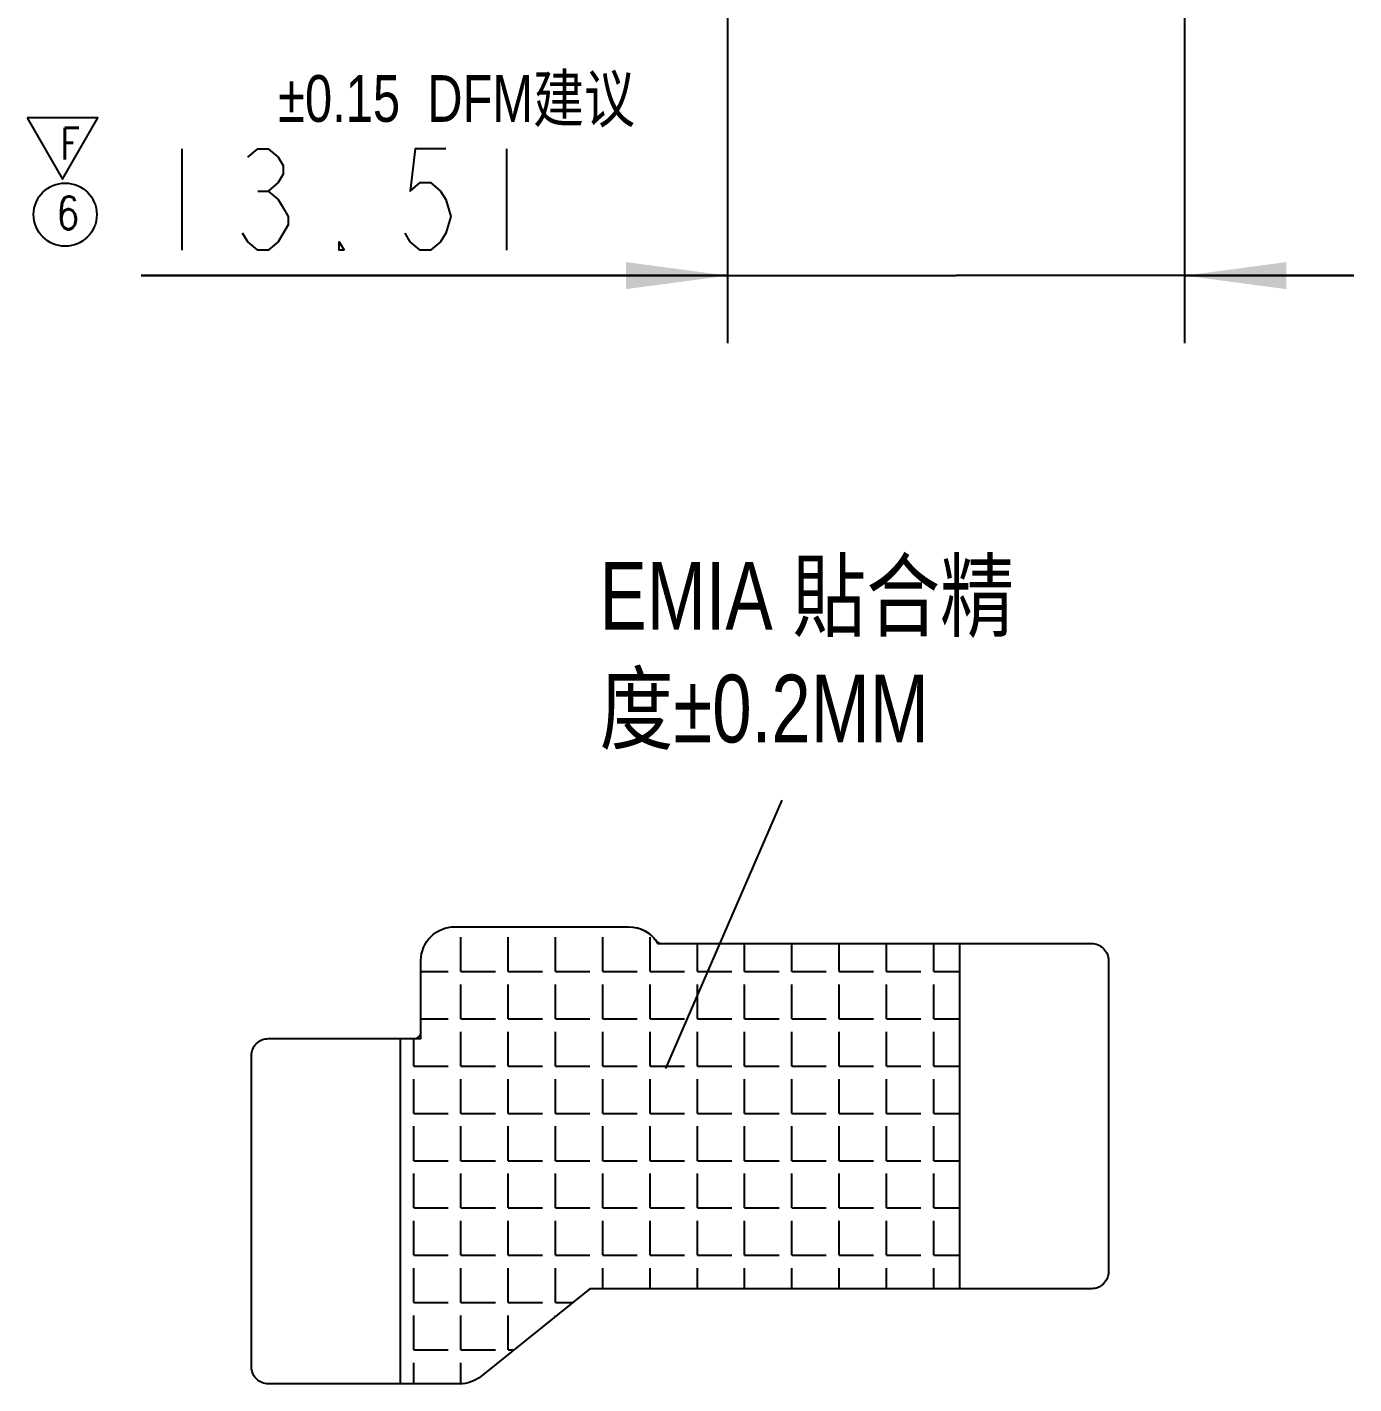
# Model space of a CAD drawing. Header units: millimetres. Extents: x 0 to 210, y 0 to 297.
# Drawn here: x 40.27 to 79.47, y 142.89 to 182.97 of the extents above; entities that cross this region are included whole.
import ezdxf
from ezdxf.enums import TextEntityAlignment as Align

# ---------------------------------------------------------------- set-up
doc = ezdxf.new("R2010")
doc.units = ezdxf.units.MM
doc.header["$LTSCALE"] = 19.36
doc.layers.get('0').update_dxf_attribs({"linetype": 'CONTINUOUS'})
for name, color, linetype in [('2_layer1', 2, 'CONTINUOUS'), ('outline_layer0', 1, 'CONTINUOUS'), ('備註', 1, 'CONTINUOUS')]:
    doc.layers.add(name, color=color, linetype=linetype)
doc.styles.get("Standard").update_dxf_attribs({"font": 'simplex.shx', "width": 0.8})
doc.dimstyles.new('DIMSTYLE_1', dxfattribs={"dimtxt": 3, "dimasz": 3, "dimexe": 2, "dimexo": 0.35, "dimgap": 0.75, "dimtad": 1, "dimzin": 0, "dimdsep": 46, "dimtxsty": 'Standard', "dimcen": 0.09, "dimazin": 0, "dimtp": 0.01, "dimtm": 0.01, "dimtfac": 1, "dimtofl": 0, "dimtmove": 0, "dimatfit": 3, "dimfxl": 0, "dimtolj": 1, "dimtzin": 0, "dimarcsym": 0})

# ---------------------------------------------------------------- blocks, each defined once
blk = doc.blocks.new('_FILLED')
at = {"color": 0, "linetype": 'ByBlock'}
blk.add_solid([(0, 0), (-1, 0.133), (-1, -0.133)], dxfattribs=at)
blk = doc.blocks.new('*D35')
at = {"color": 2}
for p, q in [((60.964, 215.343), (60.964, 176.378)), ((74.469, 210.347), (74.469, 176.378)), ((60.964, 176.378), (60.964, 173.628)), ((74.469, 176.378), (74.469, 173.628)), ((60.964, 175.628), (43.636, 175.628)), ((43.636, 175.628), (67.716, 175.628)), ((79.469, 175.628), (67.716, 175.628)), ((74.469, 175.628), (79.469, 175.628))]:
    blk.add_line(p, q, dxfattribs=at)
at = {"color": 2, "xscale": 3, "yscale": 3, "zscale": 3}
blk.add_blockref('_FILLED', (60.964, 175.628), dxfattribs=at)
at = {"color": 2, "xscale": 3, "yscale": 3, "zscale": 3, "rotation": 180}
blk.add_blockref('_FILLED', (74.469, 175.628), dxfattribs=at)

msp = doc.modelspace()

# ---------------------------------------------------------------- hatches: boundary and pattern name
at = {"layer": '備註'}
h = msp.add_hatch(dxfattribs=at)
h.set_pattern_fill('ANGLE', color=256, scale=0.2, style=0)
h.set_pattern_definition([(0, (0, 0), (0, 1.397), [1.016, -0.381]), (90, (0, 0), (-1.397, 9e-17), [1.016, -0.381])])
h.paths.add_polyline_path([(51.299, 142.887), (51.299, 153.087), (51.904, 153.087), (51.904, 155.391, -0.414215), (52.904, 156.391), (58.042, 156.391, -0.266317), (58.904, 155.897), (67.815, 155.897), (67.815, 145.697), (56.898, 145.697), (53.672, 143.107, -0.170764), (53.046, 142.887)])

# ---------------------------------------------------------------- linework, layer by layer
at = {"color": 2}
for p, q in [((44.836, 179.378), (44.836, 176.378)), ((54.436, 179.378), (54.436, 176.378)), ((47.086, 178.128), (47.386, 178.128))]:
    msp.add_line(p, q, dxfattribs=at)
for points in [[(46.786, 179.128), (47.086, 179.378), (47.386, 179.378), (47.686, 179.128), (47.836, 178.878), (47.836, 178.628), (47.686, 178.378), (47.386, 178.128), (47.686, 177.878), (47.836, 177.628), (47.986, 177.378), (47.986, 177.128), (47.686, 176.628)], [(52.636, 179.378), (51.736, 179.378), (51.586, 178.128), (51.886, 178.378), (52.186, 178.378), (52.486, 178.128), (52.636, 177.878), (52.786, 177.378), (52.636, 176.878), (52.486, 176.628), (52.186, 176.378), (51.886, 176.378), (51.586, 176.628), (51.436, 176.878)], [(47.686, 176.628), (47.386, 176.378), (47.086, 176.378), (46.786, 176.628), (46.636, 176.878)], [(49.636, 176.378), (49.486, 176.378), (49.486, 176.628), (49.636, 176.378)]]:
    msp.add_lwpolyline(points, dxfattribs=at)
at = {"layer": '2_layer1'}
msp.add_lwpolyline([(51.299, 142.887), (51.299, 153.087), (51.904, 153.087), (51.904, 155.391, -0.414215), (52.904, 156.391), (58.042, 156.391, -0.266317), (58.904, 155.897), (67.815, 155.897), (67.815, 145.697), (56.898, 145.697), (53.672, 143.107, -0.170764), (53.046, 142.887)], format="xyb", close=True, dxfattribs=at)
at = {"layer": 'outline_layer0', "color": 0}
msp.add_lwpolyline([(46.897, 143.387), (46.897, 152.587, -0.414219), (47.398, 153.087), (51.704, 153.087, 0.414223), (51.904, 153.287), (51.904, 155.391, -0.414215), (52.904, 156.391), (58.041, 156.391, -0.240267), (58.851, 155.979, 0.24019), (59.012, 155.897), (71.718, 155.897, -0.414366), (72.217, 155.397), (72.217, 146.197, -0.414365), (71.718, 145.697), (56.968, 145.697, 0.17076), (56.843, 145.653), (53.672, 143.107, -0.170766), (53.046, 142.887), (47.398, 142.887, -0.414218)], format="xyb", close=True, dxfattribs=at)
at = {"layer": '備註'}
msp.add_line((59.143, 152.2), (62.573, 160.133), dxfattribs=at)
msp.add_lwpolyline([(40.269, 180.286), (41.313, 178.478), (42.357, 180.286)], close=True, dxfattribs=at)
msp.add_circle((41.393, 177.43), 0.933, dxfattribs=at)

# ---------------------------------------------------------------- texts
at = {"layer": '備註', "width": 0.8}
msp.add_text('6', height=0.98, dxfattribs=at).set_placement((41.473, 177.479), align=Align.MIDDLE_CENTER)
at = {"layer": '備註', "ltscale": 0.8, "width": 13.97212, "attachment_point": 1}
for s, insert, char_height in [('{\\fPMingLiU|b0|i0|c136|p18;\\C1;%%P0.15  DFM建议}', (47.685, 181.551), 1.38), ('{\\fPMingLiU|b0|i0|c136|p18;\\C1;EMIA \\fPMingLiU|b0|i0|c136|p18;貼合精度%%P0.2MM}', (57.18, 167.171), 2)]:
    msp.add_mtext(s, dxfattribs=dict(at, insert=insert, char_height=char_height))
at = {"layer": '備註', "insert": (41.25, 179.991), "char_height": 0.933, "width": 1.61001, "attachment_point": 1}
msp.add_mtext('F', dxfattribs=at)

# ---------------------------------------------------------------- dimensions: what is measured, and where the dimension line sits
at = {"color": 2}
dim = msp.add_linear_dim(base=(74.469, 175.628), p1=(60.964, 215.693), p2=(74.469, 210.697), text='13.51', dimstyle='DIMSTYLE_1', dxfattribs=at)
dim.commit()
dim.dimension.update_dxf_attribs({"geometry": '*D35', "text_midpoint": (43.636, 175.628), "dimtype": 160})

doc.saveas('drawing.dxf')
